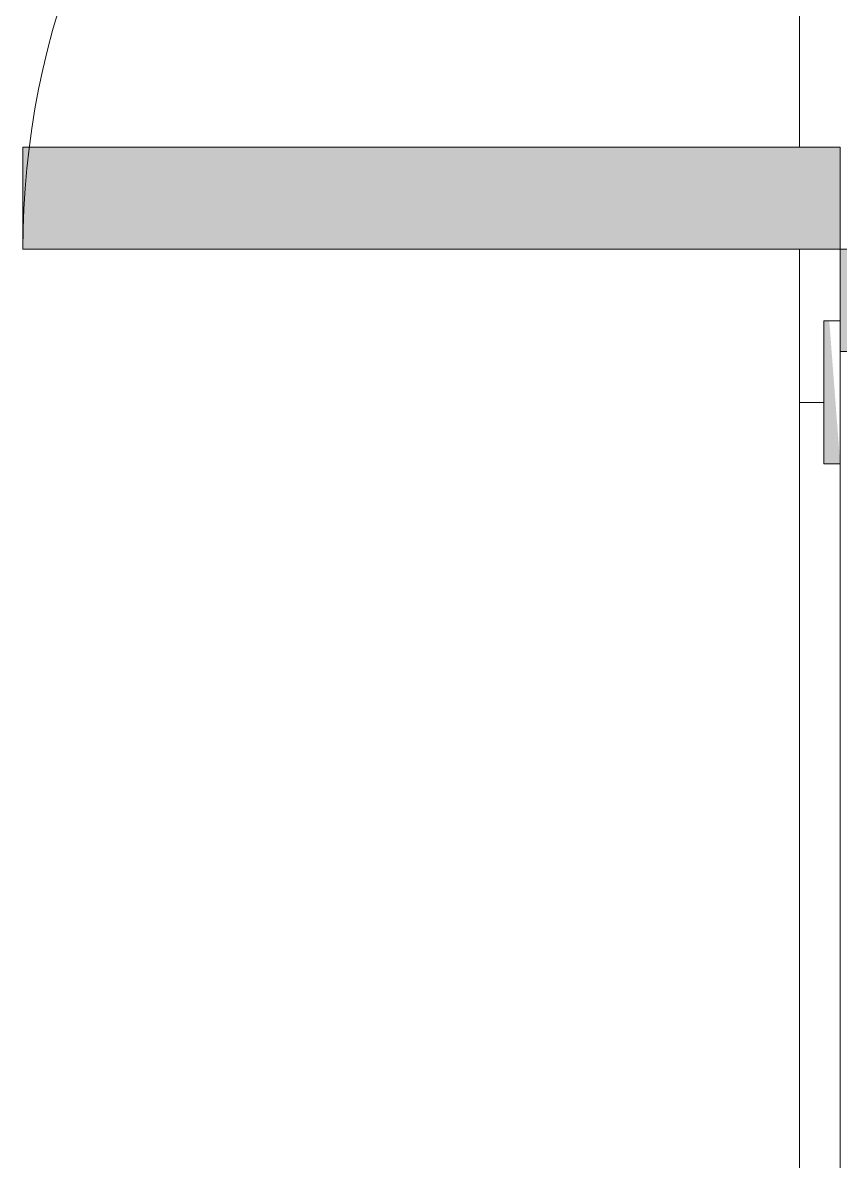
# Model space of a CAD drawing. Header units: millimetres. Extents: x 35881 to 234190, y -8553 to 29063.
# Drawn here: x 145050 to 145450, y 11729 to 12286 of the extents above; entities that cross this region are included whole.
import ezdxf

# ---------------------------------------------------------------- set-up
doc = ezdxf.new("R2010")
doc.units = ezdxf.units.MM
for name, color, linetype, lineweight, true_color in [('A-DOOR-4', 7, 'Continuous', 5, 0xaaaaaa), ('A-DOOR-5', 7, 'Continuous', 5, 0xe2e2e2), ('A-DOOR-FRAM-2', 7, 'Continuous', 5, 0xe2e2e2), ('A-DOOR-FRAM-3', 7, 'Continuous', 5, 0xaaaaaa), ('A-FLOR-1', 7, 'Continuous', 5, 0xaaaaaa)]:
    doc.layers.add(name, color=color, linetype=linetype, lineweight=lineweight, true_color=true_color)
doc.layers.add('I-WALL-4', color=7, linetype='Continuous', lineweight=5)

# ---------------------------------------------------------------- blocks, each defined once
blk = doc.blocks.new('110_Дверь_СКБ_2Ст - Д-2 1450x2100h_Лестничная клетка EIS60-31891763-1_10_2_птичка')
at = {"layer": 'A-DOOR-5'}
blk.add_hatch(color=256, dxfattribs=at).paths.add_polyline_path([(-637.5, 110), (-587.5, 110), (-587.5, 510), (-637.5, 510), (-637.5, 130)])
h = blk.add_hatch(color=256, dxfattribs=at)
h.paths.add_polyline_path([(-687.5, 110), (-687.5, 30), (-627.5, 30), (-627.5, 60), (-637.5, 60), (-637.5, 110), (-657.78, 110)])
h.paths.add_polyline_path([(652.5, 60), (652.5, 30), (712.5, 30), (712.5, 110), (662.5, 110), (662.5, 60)])
at = {"layer": 'A-DOOR-FRAM-2'}
blk.add_hatch(color=256, dxfattribs=at).paths.add_polyline_path([(-742.5, 118), (-742.5, 110), (-672.5, 115.38), (-672.5, 118), (-712.5, 118)])
at = {"layer": 'A-DOOR-4'}
for p, q in [((-637.5, 510), (-637.5, 110)), ((-587.5, 510), (-637.5, 510)), ((-587.5, 110), (-587.5, 510)), ((-637.5, 110), (-587.5, 110))]:
    blk.add_line(p, q, dxfattribs=at)
blk.add_arc((-637.5, 110), 400, 360, 90, dxfattribs=at)
at = {"layer": 'A-DOOR-FRAM-3'}
for p, q in [((-672.5, 118), (-742.5, 118)), ((-742.5, 118), (-742.5, 110)), ((-672.5, 110), (-672.5, 118)), ((-742.5, 110), (-672.5, 110)), ((-637.5, 110), (-687.5, 110)), ((-687.5, 110), (-687.5, 30)), ((-637.5, 60), (-637.5, 110))]:
    blk.add_line(p, q, dxfattribs=at)

msp = doc.modelspace()

# ---------------------------------------------------------------- linework, layer by layer
at = {"layer": 'A-FLOR-1'}
for p, q in [((145429.66, 13425), (145429.66, 12225)), ((145429.66, 11220), (145429.66, 12175)), ((145429.66, 12100), (145441.66, 12100))]:
    msp.add_line(p, q, dxfattribs=at)
at = {"layer": 'I-WALL-4'}
msp.add_line((145449.66, 12070), (145449.66, 11200), dxfattribs=at)

# ---------------------------------------------------------------- block references
at = {"layer": 'A-DOOR-4', "rotation": 89.99999999999991}
msp.add_blockref('110_Дверь_СКБ_2Ст - Д-2 1450x2100h_Лестничная клетка EIS60-31891763-1_10_2_птичка', (145559.66, 12812.5), dxfattribs=at)

doc.saveas('drawing.dxf')
